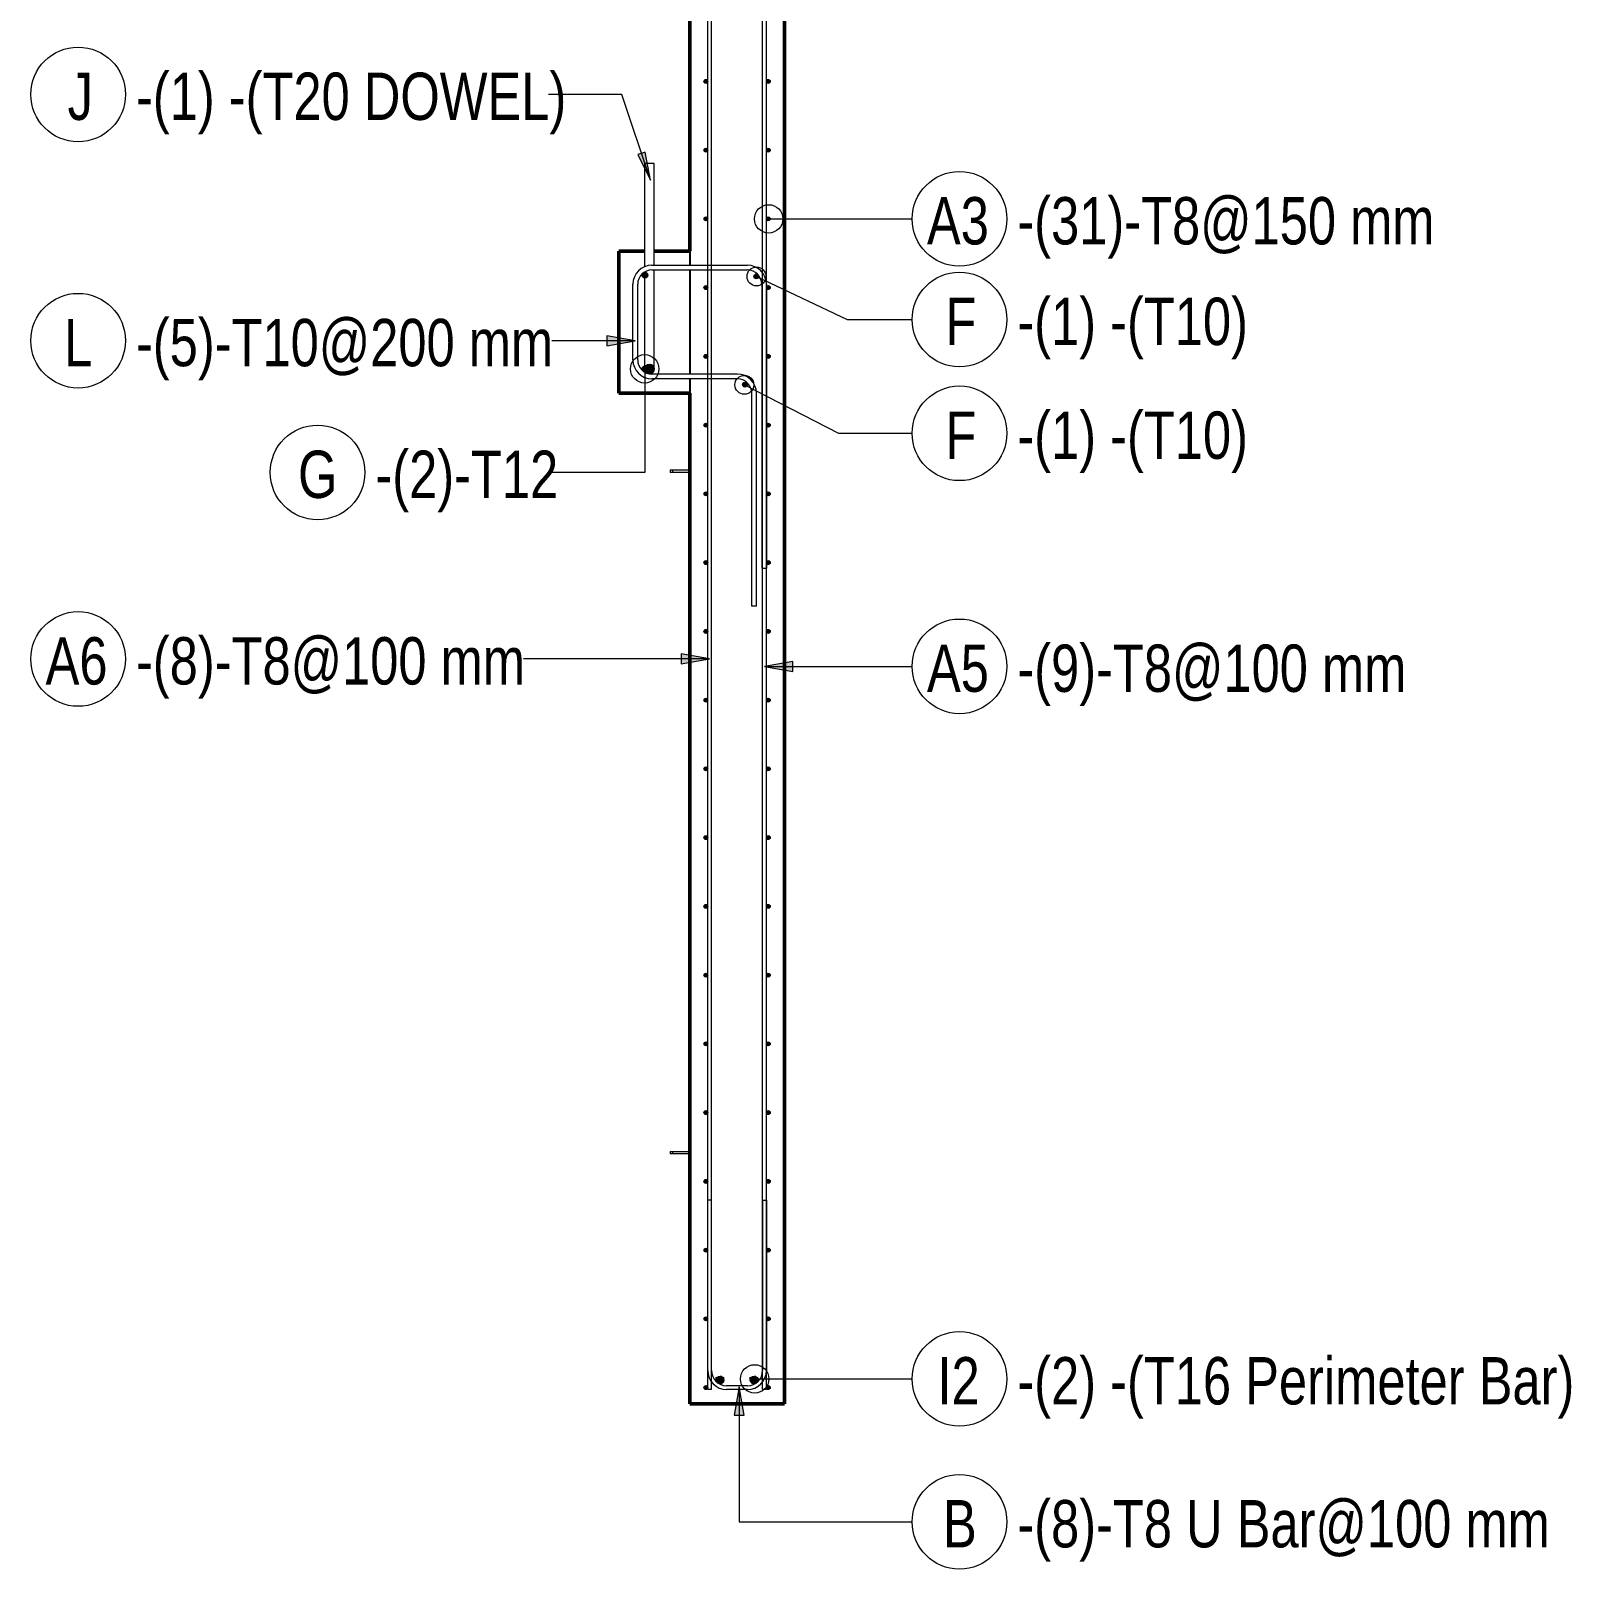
# Model space of a CAD drawing. Header units: millimetres. Extents: x -14563 to 6741, y -2784 to 21137.
# Drawn here: x -5454 to -2199, y -1745 to 1505 of the extents above; entities that cross this region are included whole.
import ezdxf

# ---------------------------------------------------------------- set-up
doc = ezdxf.new("R2010")
doc.units = ezdxf.units.MM
for name, color, linetype, lineweight in [('A-GENM', 13, 'Continuous', 18), ('A-WALL', 113, 'Continuous', 25), ('S-BEAM', 12, 'Continuous', 18), ('S-RBAR', 171, 'Continuous', 18), ('S-RBAR-IDEN', 171, 'Continuous', 9)]:
    doc.layers.add(name, color=color, linetype=linetype, lineweight=lineweight)
doc.styles.add('Nirmala UI Semilight', font='NirmalaS.ttf', dxfattribs={"width": 0.8, "height": 100})

# ---------------------------------------------------------------- blocks, each defined once
blk = doc.blocks.new('RR spread anchor face based - RR-SA-0_7-110-2888042-Elevation Right Copy 2')
at = {"layer": 'A-GENM'}
for p, q in [((20223.1, -862.5), (20228.1, -862.5)), ((20223.1, -862.5), (20223.1, -867.5)), ((20228.1, -867.5), (20223.1, -867.5)), ((20228.1, -862.5), (20264.6, -862.5)), ((20228.1, -862.5), (20228.1, -867.5)), ((20264.6, -867.5), (20228.1, -867.5))]:
    blk.add_line(p, q, dxfattribs=at)
blk = doc.blocks.new('M_Rebar Tag_rfa MARK - DOT 1_5-794230-Elevation Right Copy 2')
at = {"layer": 'S-RBAR-IDEN'}
blk.add_circle((20834.6, -1342.6), 100, dxfattribs=at)
blk = doc.blocks.new('M_Rebar Tag_rfa Dimension - ARROW-793927-Elevation Right Copy 2')
at = {"layer": 'S-RBAR-IDEN'}
blk.add_circle((20834.6, -1644.6), 100, dxfattribs=at)
blk = doc.blocks.new('M_Rebar Tag_rfa Dimension - DOT 1_5-793931-Elevation Right Copy 2')
at = {"layer": 'S-RBAR-IDEN'}
blk.add_circle((20834.6, 1108), 100, dxfattribs=at)
blk = doc.blocks.new('M_Rebar Tag_rfa MARK - ARROW-794226-Elevation Right Copy 2')
at = {"layer": 'S-RBAR-IDEN'}
blk.add_circle((18972.3, 1370.9), 100, dxfattribs=at)
blk = doc.blocks.new('M_Rebar Tag_rfa MARK - DOT 1 MM-794228-Elevation Right Copy 2')
at = {"layer": 'S-RBAR-IDEN'}
blk.add_circle((20834.6, 895.4), 100, dxfattribs=at)

msp = doc.modelspace()

# ---------------------------------------------------------------- hatches: boundary and pattern name
at = {"layer": 'S-RBAR'}
h = msp.add_hatch(color=256, dxfattribs=at)
edge = h.paths.add_edge_path()
edge.add_arc((-4027.57079, 1398.43333), 4, 0, 360)
for points in [[(-4027.57079, 1394.43333), (-4023.57079, 1398.43333), (-4027.57079, 1402.43333), (-4031.57079, 1398.43333)], [(-3895.57079, 1394.43333), (-3891.57079, 1398.43333), (-3895.57079, 1402.43333), (-3899.57079, 1398.43333)], [(-4027.57079, 1249.2), (-4023.57079, 1253.2), (-4027.57079, 1257.2), (-4031.57079, 1253.2)], [(-3895.57079, 1249.2), (-3891.57079, 1253.2), (-3895.57079, 1257.2), (-3899.57079, 1253.2)], [(-4027.57079, 1103.96667), (-4023.57079, 1107.96667), (-4027.57079, 1111.96667), (-4031.57079, 1107.96667)], [(-3895.57079, 1103.96667), (-3891.57079, 1107.96667), (-3895.57079, 1111.96667), (-3899.57079, 1107.96667)], [(-4156.08417, 983.2679), (-4150.08417, 989.2679), (-4156.08417, 995.2679), (-4162.08417, 989.2679)], [(-3920.98026, 981.53379), (-3915.98026, 986.53379), (-3920.98026, 991.53379), (-3925.98026, 986.53379)], [(-4027.57079, 958.73333), (-4023.57079, 962.73333), (-4027.57079, 966.73333), (-4031.57079, 962.73333)], [(-3895.57079, 958.73333), (-3891.57079, 962.73333), (-3895.57079, 966.73333), (-3899.57079, 962.73333)], [(-4027.57079, 813.5), (-4023.57079, 817.5), (-4027.57079, 821.5), (-4031.57079, 817.5)], [(-3895.57079, 813.5), (-3891.57079, 817.5), (-3895.57079, 821.5), (-3899.57079, 817.5)], [(-4156.08417, 785.14171), (-4150.08417, 791.14171), (-4156.08417, 797.14171), (-4162.08417, 791.14171)], [(-4143.48062, 781.63115), (-4136.57079, 791.14171), (-4143.48062, 800.65228), (-4154.66096, 797.01956), (-4154.66096, 785.26386)], [(-3945.02181, 752.79376), (-3940.02181, 757.79376), (-3945.02181, 762.79376), (-3950.02181, 757.79376)], [(-4027.57079, 668.26667), (-4023.57079, 672.26667), (-4027.57079, 676.26667), (-4031.57079, 672.26667)], [(-3895.57079, 668.26667), (-3891.57079, 672.26667), (-3895.57079, 676.26667), (-3899.57079, 672.26667)], [(-4027.57079, 523.03333), (-4023.57079, 527.03333), (-4027.57079, 531.03333), (-4031.57079, 527.03333)], [(-3895.57079, 523.03333), (-3891.57079, 527.03333), (-3895.57079, 531.03333), (-3899.57079, 527.03333)], [(-4027.57079, 377.8), (-4023.57079, 381.8), (-4027.57079, 385.8), (-4031.57079, 381.8)], [(-3895.57079, 377.8), (-3891.57079, 381.8), (-3895.57079, 385.8), (-3899.57079, 381.8)], [(-4027.57079, 232.56667), (-4023.57079, 236.56667), (-4027.57079, 240.56667), (-4031.57079, 236.56667)], [(-3895.57079, 232.56667), (-3891.57079, 236.56667), (-3895.57079, 240.56667), (-3899.57079, 236.56667)], [(-4027.57079, 87.33333), (-4023.57079, 91.33333), (-4027.57079, 95.33333), (-4031.57079, 91.33333)], [(-3895.57079, 87.33333), (-3891.57079, 91.33333), (-3895.57079, 95.33333), (-3899.57079, 91.33333)], [(-4027.57079, -57.9), (-4023.57079, -53.9), (-4027.57079, -49.9), (-4031.57079, -53.9)], [(-3895.57079, -57.9), (-3891.57079, -53.9), (-3895.57079, -49.9), (-3899.57079, -53.9)], [(-4027.57079, -203.13333), (-4023.57079, -199.13333), (-4027.57079, -195.13333), (-4031.57079, -199.13333)], [(-3895.57079, -203.13333), (-3891.57079, -199.13333), (-3895.57079, -195.13333), (-3899.57079, -199.13333)], [(-4027.57079, -348.36667), (-4023.57079, -344.36667), (-4027.57079, -340.36667), (-4031.57079, -344.36667)], [(-3895.57079, -348.36667), (-3891.57079, -344.36667), (-3895.57079, -340.36667), (-3899.57079, -344.36667)], [(-4027.57079, -493.6), (-4023.57079, -489.6), (-4027.57079, -485.6), (-4031.57079, -489.6)], [(-3895.57079, -493.6), (-3891.57079, -489.6), (-3895.57079, -485.6), (-3899.57079, -489.6)], [(-4027.57079, -638.83333), (-4023.57079, -634.83333), (-4027.57079, -630.83333), (-4031.57079, -634.83333)], [(-3895.57079, -638.83333), (-3891.57079, -634.83333), (-3895.57079, -630.83333), (-3899.57079, -634.83333)], [(-4027.57079, -784.06667), (-4023.57079, -780.06667), (-4027.57079, -776.06667), (-4031.57079, -780.06667)], [(-3895.57079, -784.06667), (-3891.57079, -780.06667), (-3895.57079, -776.06667), (-3899.57079, -780.06667)], [(-4027.57079, -929.3), (-4023.57079, -925.3), (-4027.57079, -921.3), (-4031.57079, -925.3)], [(-3895.57079, -929.3), (-3891.57079, -925.3), (-3895.57079, -921.3), (-3899.57079, -925.3)], [(-4027.57079, -1074.53333), (-4023.57079, -1070.53333), (-4027.57079, -1066.53333), (-4031.57079, -1070.53333)], [(-3895.57079, -1074.53333), (-3891.57079, -1070.53333), (-3895.57079, -1066.53333), (-3899.57079, -1070.53333)], [(-4027.57079, -1219.76667), (-4023.57079, -1215.76667), (-4027.57079, -1211.76667), (-4031.57079, -1215.76667)], [(-3895.57079, -1219.76667), (-3891.57079, -1215.76667), (-3895.57079, -1211.76667), (-3899.57079, -1215.76667)], [(-4027.57079, -1365), (-4023.57079, -1361), (-4027.57079, -1357), (-4031.57079, -1361)], [(-3994.99866, -1352.3766), (-3989.47079, -1344.76815), (-3994.99866, -1337.1597), (-4003.94293, -1340.06587), (-4003.94293, -1349.47043)], [(-3923.21716, -1352.3766), (-3917.6893, -1344.76815), (-3923.21716, -1337.1597), (-3932.16144, -1340.06587), (-3932.16144, -1349.47043)], [(-3895.57079, -1365), (-3891.57079, -1361), (-3895.57079, -1357), (-3899.57079, -1361)]]:
    msp.add_hatch(color=256, dxfattribs=at).paths.add_polyline_path(points)
h = msp.add_hatch(color=256, dxfattribs=at)
edge = h.paths.add_edge_path()
edge.add_arc((-3895.57079, 1398.43333), 4, 0, 360)
h = msp.add_hatch(color=256, dxfattribs=at)
edge = h.paths.add_edge_path()
edge.add_arc((-4027.57079, 1253.2), 4, 0, 360)
h = msp.add_hatch(color=256, dxfattribs=at)
edge = h.paths.add_edge_path()
edge.add_arc((-3895.57079, 1253.2), 4, 0, 360)
h = msp.add_hatch(color=256, dxfattribs=at)
edge = h.paths.add_edge_path()
edge.add_arc((-4027.57079, 1107.96667), 4, 0, 360)
h = msp.add_hatch(color=256, dxfattribs=at)
edge = h.paths.add_edge_path()
edge.add_arc((-3895.57079, 1107.96667), 4, 0, 360)
h = msp.add_hatch(color=256, dxfattribs=at)
edge = h.paths.add_edge_path()
edge.add_arc((-4156.08417, 989.2679), 6, 0, 360)
h = msp.add_hatch(color=256, dxfattribs=at)
edge = h.paths.add_edge_path()
edge.add_arc((-3920.98026, 986.53379), 5, 0, 360)
h = msp.add_hatch(color=256, dxfattribs=at)
edge = h.paths.add_edge_path()
edge.add_arc((-4027.57079, 962.73333), 4, 0, 360)
h = msp.add_hatch(color=256, dxfattribs=at)
edge = h.paths.add_edge_path()
edge.add_arc((-3895.57079, 962.73333), 4, 0, 360)
h = msp.add_hatch(color=256, dxfattribs=at)
edge = h.paths.add_edge_path()
edge.add_arc((-4027.57079, 817.5), 4, 0, 360)
h = msp.add_hatch(color=256, dxfattribs=at)
edge = h.paths.add_edge_path()
edge.add_arc((-3895.57079, 817.5), 4, 0, 360)
h = msp.add_hatch(color=256, dxfattribs=at)
edge = h.paths.add_edge_path()
edge.add_arc((-4156.08417, 791.14171), 6, 0, 360)
h = msp.add_hatch(color=256, dxfattribs=at)
edge = h.paths.add_edge_path()
edge.add_arc((-4146.57079, 791.14171), 10, 0, 360)
h = msp.add_hatch(color=256, dxfattribs=at)
edge = h.paths.add_edge_path()
edge.add_arc((-3945.02181, 757.79376), 5, 0, 360)
h = msp.add_hatch(color=256, dxfattribs=at)
edge = h.paths.add_edge_path()
edge.add_arc((-4027.57079, 672.26667), 4, 0, 360)
h = msp.add_hatch(color=256, dxfattribs=at)
edge = h.paths.add_edge_path()
edge.add_arc((-3895.57079, 672.26667), 4, 0, 360)
h = msp.add_hatch(color=256, dxfattribs=at)
edge = h.paths.add_edge_path()
edge.add_arc((-4027.57079, 527.03333), 4, 0, 360)
h = msp.add_hatch(color=256, dxfattribs=at)
edge = h.paths.add_edge_path()
edge.add_arc((-3895.57079, 527.03333), 4, 0, 360)
h = msp.add_hatch(color=256, dxfattribs=at)
edge = h.paths.add_edge_path()
edge.add_arc((-4027.57079, 381.8), 4, 0, 360)
h = msp.add_hatch(color=256, dxfattribs=at)
edge = h.paths.add_edge_path()
edge.add_arc((-3895.57079, 381.8), 4, 0, 360)
h = msp.add_hatch(color=256, dxfattribs=at)
edge = h.paths.add_edge_path()
edge.add_arc((-4027.57079, 236.56667), 4, 0, 360)
h = msp.add_hatch(color=256, dxfattribs=at)
edge = h.paths.add_edge_path()
edge.add_arc((-3895.57079, 236.56667), 4, 0, 360)
h = msp.add_hatch(color=256, dxfattribs=at)
edge = h.paths.add_edge_path()
edge.add_arc((-4027.57079, 91.33333), 4, 0, 360)
h = msp.add_hatch(color=256, dxfattribs=at)
edge = h.paths.add_edge_path()
edge.add_arc((-3895.57079, 91.33333), 4, 0, 360)
h = msp.add_hatch(color=256, dxfattribs=at)
edge = h.paths.add_edge_path()
edge.add_arc((-4027.57079, -53.9), 4, 0, 360)
h = msp.add_hatch(color=256, dxfattribs=at)
edge = h.paths.add_edge_path()
edge.add_arc((-3895.57079, -53.9), 4, 0, 360)
h = msp.add_hatch(color=256, dxfattribs=at)
edge = h.paths.add_edge_path()
edge.add_arc((-4027.57079, -199.13333), 4, 0, 360)
h = msp.add_hatch(color=256, dxfattribs=at)
edge = h.paths.add_edge_path()
edge.add_arc((-3895.57079, -199.13333), 4, 0, 360)
h = msp.add_hatch(color=256, dxfattribs=at)
edge = h.paths.add_edge_path()
edge.add_arc((-4027.57079, -344.36667), 4, 0, 360)
h = msp.add_hatch(color=256, dxfattribs=at)
edge = h.paths.add_edge_path()
edge.add_arc((-3895.57079, -344.36667), 4, 0, 360)
h = msp.add_hatch(color=256, dxfattribs=at)
edge = h.paths.add_edge_path()
edge.add_arc((-4027.57079, -489.6), 4, 0, 360)
h = msp.add_hatch(color=256, dxfattribs=at)
edge = h.paths.add_edge_path()
edge.add_arc((-3895.57079, -489.6), 4, 0, 360)
h = msp.add_hatch(color=256, dxfattribs=at)
edge = h.paths.add_edge_path()
edge.add_arc((-4027.57079, -634.83333), 4, 0, 360)
h = msp.add_hatch(color=256, dxfattribs=at)
edge = h.paths.add_edge_path()
edge.add_arc((-3895.57079, -634.83333), 4, 0, 360)
h = msp.add_hatch(color=256, dxfattribs=at)
edge = h.paths.add_edge_path()
edge.add_arc((-4027.57079, -780.06667), 4, 0, 360)
h = msp.add_hatch(color=256, dxfattribs=at)
edge = h.paths.add_edge_path()
edge.add_arc((-3895.57079, -780.06667), 4, 0, 360)
h = msp.add_hatch(color=256, dxfattribs=at)
edge = h.paths.add_edge_path()
edge.add_arc((-4027.57079, -925.3), 4, 0, 360)
h = msp.add_hatch(color=256, dxfattribs=at)
edge = h.paths.add_edge_path()
edge.add_arc((-3895.57079, -925.3), 4, 0, 360)
h = msp.add_hatch(color=256, dxfattribs=at)
edge = h.paths.add_edge_path()
edge.add_arc((-4027.57079, -1070.53333), 4, 0, 360)
h = msp.add_hatch(color=256, dxfattribs=at)
edge = h.paths.add_edge_path()
edge.add_arc((-3895.57079, -1070.53333), 4, 0, 360)
h = msp.add_hatch(color=256, dxfattribs=at)
edge = h.paths.add_edge_path()
edge.add_arc((-4027.57079, -1215.76667), 4, 0, 360)
h = msp.add_hatch(color=256, dxfattribs=at)
edge = h.paths.add_edge_path()
edge.add_arc((-3895.57079, -1215.76667), 4, 0, 360)
h = msp.add_hatch(color=256, dxfattribs=at)
edge = h.paths.add_edge_path()
edge.add_arc((-4027.57079, -1361), 4, 0, 360)
h = msp.add_hatch(color=256, dxfattribs=at)
edge = h.paths.add_edge_path()
edge.add_arc((-3997.47079, -1344.76815), 8, 0, 360)
h = msp.add_hatch(color=256, dxfattribs=at)
edge = h.paths.add_edge_path()
edge.add_arc((-3925.6893, -1344.76815), 8, 0, 360)
h = msp.add_hatch(color=256, dxfattribs=at)
edge = h.paths.add_edge_path()
edge.add_arc((-3895.57079, -1361), 4, 0, 360)
at = {"layer": 'S-RBAR-IDEN'}
for points in [[(-4144.64164, 1189.80592), (-4156.03035, 1249.24238), (-4171.02558, 1244.26952)], [(-4176.57079, 850.62629), (-4236.57079, 861.20591), (-4236.57079, 840.04667)], [(-4019.57079, 178.23674), (-4079.57079, 188.81636), (-4079.57079, 167.65713)], [(-3903.57079, 162.68661), (-3843.57079, 152.10699), (-3843.57079, 173.26623)], [(-3956.79617, -1359.11582), (-3967.37579, -1419.11582), (-3946.21655, -1419.11582)]]:
    msp.add_hatch(color=256, dxfattribs=at).paths.add_polyline_path(points)

# ---------------------------------------------------------------- linework, layer by layer
at = {"layer": 'A-WALL', "lineweight": 50}
for p, q in [((-4061.57079, 3622), (-4061.57079, 1040)), ((-3861.57079, -1395), (-3861.57079, 1592.42728)), ((-4061.57079, 740), (-4061.57079, -1395)), ((-4061.57079, -1395), (-3861.57079, -1395))]:
    msp.add_line(p, q, dxfattribs=at)
at = {"layer": 'A-WALL'}
for p, q in [((-4061.57079, 1040), (-4061.57079, 1010)), ((-4061.57079, 1000), (-4061.57079, 780)), ((-4061.57079, 770), (-4061.57079, 740))]:
    msp.add_line(p, q, dxfattribs=at)
at = {"layer": 'S-BEAM', "lineweight": 50}
for p, q in [((-4211.57079, 1040), (-4211.57079, 740)), ((-4156.57079, 1040), (-4211.57079, 1040)), ((-4061.57079, 1040), (-4136.57079, 1040)), ((-4211.57079, 740), (-4061.57079, 740))]:
    msp.add_line(p, q, dxfattribs=at)
at = {"layer": 'S-BEAM'}
for p, q in [((-4061.57079, 1010), (-4061.57079, 1040)), ((-4061.57079, 780), (-4061.57079, 1000)), ((-4061.57079, 740), (-4061.57079, 770))]:
    msp.add_line(p, q, dxfattribs=at)
at = {"layer": 'S-RBAR'}
for p, q in [((-4023.57079, -1365), (-4023.57079, 3670)), ((-4015.57079, -1365), (-4015.57079, 3670)), ((-3907.57079, -1365), (-3907.57079, 3630)), ((-3899.57079, -1365), (-3899.57079, 3630)), ((-4027.57079, 1402.43333), (-4031.57079, 1398.43333)), ((-4023.57079, 1398.43333), (-4027.57079, 1402.43333)), ((-3895.57079, 1402.43333), (-3899.57079, 1398.43333)), ((-3891.57079, 1398.43333), (-3895.57079, 1402.43333)), ((-4031.57079, 1398.43333), (-4027.57079, 1394.43333)), ((-4027.57079, 1394.43333), (-4023.57079, 1398.43333)), ((-3899.57079, 1398.43333), (-3895.57079, 1394.43333)), ((-3895.57079, 1394.43333), (-3891.57079, 1398.43333)), ((-4027.57079, 1257.2), (-4031.57079, 1253.2)), ((-4031.57079, 1253.2), (-4027.57079, 1249.2)), ((-4023.57079, 1253.2), (-4027.57079, 1257.2)), ((-4027.57079, 1249.2), (-4023.57079, 1253.2)), ((-3895.57079, 1257.2), (-3899.57079, 1253.2)), ((-3899.57079, 1253.2), (-3895.57079, 1249.2)), ((-3891.57079, 1253.2), (-3895.57079, 1257.2)), ((-3895.57079, 1249.2), (-3891.57079, 1253.2)), ((-4136.57079, 1225), (-4156.57079, 1225)), ((-4156.57079, 1006.71208), (-4156.57079, 1225)), ((-4136.57079, 1010), (-4136.57079, 1225)), ((-4027.57079, 1111.96667), (-4031.57079, 1107.96667)), ((-4031.57079, 1107.96667), (-4027.57079, 1103.96667)), ((-4023.57079, 1107.96667), (-4027.57079, 1111.96667)), ((-4027.57079, 1103.96667), (-4023.57079, 1107.96667)), ((-3895.57079, 1111.96667), (-3899.57079, 1107.96667)), ((-3899.57079, 1107.96667), (-3895.57079, 1103.96667)), ((-3891.57079, 1107.96667), (-3895.57079, 1111.96667)), ((-3895.57079, 1103.96667), (-3891.57079, 1107.96667)), ((-4141.57079, 1010), (-3939.47467, 1010)), ((-4156.08417, 995.2679), (-4162.08417, 989.2679)), ((-4162.08417, 989.2679), (-4156.08417, 983.2679)), ((-4156.57079, 871.14171), (-4156.57079, 995.98076)), ((-4150.08417, 989.2679), (-4156.08417, 995.2679)), ((-4156.08417, 983.2679), (-4150.08417, 989.2679)), ((-4141.57079, 1000), (-3939.47467, 1000)), ((-4136.57079, 871.14171), (-4136.57079, 1000)), ((-3920.98026, 991.53379), (-3925.98026, 986.53379)), ((-3925.98026, 986.53379), (-3920.98026, 981.53379)), ((-3915.98026, 986.53379), (-3920.98026, 991.53379)), ((-3920.98026, 981.53379), (-3915.98026, 986.53379)), ((-4181.57079, 810), (-4181.57079, 970)), ((-4171.57079, 810), (-4171.57079, 970)), ((-4027.57079, 966.73333), (-4031.57079, 962.73333)), ((-4031.57079, 962.73333), (-4027.57079, 958.73333)), ((-4023.57079, 962.73333), (-4027.57079, 966.73333)), ((-4027.57079, 958.73333), (-4023.57079, 962.73333)), ((-3909.47467, 970), (-3909.47467, 370)), ((-3895.57079, 966.73333), (-3899.57079, 962.73333)), ((-3899.57079, 962.73333), (-3895.57079, 958.73333)), ((-3899.47467, 970), (-3899.47467, 370)), ((-3891.57079, 962.73333), (-3895.57079, 966.73333)), ((-3895.57079, 958.73333), (-3891.57079, 962.73333)), ((-4156.57079, 791.14171), (-4156.57079, 871.14171)), ((-4136.57079, 791.14171), (-4136.57079, 871.14171)), ((-4027.57079, 821.5), (-4031.57079, 817.5)), ((-4031.57079, 817.5), (-4027.57079, 813.5)), ((-4023.57079, 817.5), (-4027.57079, 821.5)), ((-4027.57079, 813.5), (-4023.57079, 817.5)), ((-3895.57079, 821.5), (-3899.57079, 817.5)), ((-3899.57079, 817.5), (-3895.57079, 813.5)), ((-3891.57079, 817.5), (-3895.57079, 821.5)), ((-3895.57079, 813.5), (-3891.57079, 817.5)), ((-4156.08417, 797.14171), (-4162.08417, 791.14171)), ((-4162.08417, 791.14171), (-4156.08417, 785.14171)), ((-4150.08417, 791.14171), (-4156.08417, 797.14171)), ((-4156.08417, 785.14171), (-4150.08417, 791.14171)), ((-4143.48062, 800.65228), (-4154.66096, 797.01956)), ((-4154.66096, 797.01956), (-4154.66096, 785.26386)), ((-4154.66096, 785.26386), (-4143.48062, 781.63115)), ((-4136.57079, 791.14171), (-4143.48062, 800.65228)), ((-4143.48062, 781.63115), (-4136.57079, 791.14171)), ((-3960.6971, 780), (-4141.57079, 780)), ((-3960.6971, 770), (-4141.57079, 770)), ((-3945.02181, 762.79376), (-3950.02181, 757.79376)), ((-3950.02181, 757.79376), (-3945.02181, 752.79376)), ((-3940.02181, 757.79376), (-3945.02181, 762.79376)), ((-3945.02181, 752.79376), (-3940.02181, 757.79376)), ((-3930.6971, 290), (-3930.6971, 740)), ((-3920.6971, 290), (-3920.6971, 740)), ((-4027.57079, 676.26667), (-4031.57079, 672.26667)), ((-4031.57079, 672.26667), (-4027.57079, 668.26667)), ((-4023.57079, 672.26667), (-4027.57079, 676.26667)), ((-4027.57079, 668.26667), (-4023.57079, 672.26667)), ((-3895.57079, 676.26667), (-3899.57079, 672.26667)), ((-3899.57079, 672.26667), (-3895.57079, 668.26667)), ((-3891.57079, 672.26667), (-3895.57079, 676.26667)), ((-3895.57079, 668.26667), (-3891.57079, 672.26667)), ((-4027.57079, 531.03333), (-4031.57079, 527.03333)), ((-4031.57079, 527.03333), (-4027.57079, 523.03333)), ((-4023.57079, 527.03333), (-4027.57079, 531.03333)), ((-4027.57079, 523.03333), (-4023.57079, 527.03333)), ((-3895.57079, 531.03333), (-3899.57079, 527.03333)), ((-3899.57079, 527.03333), (-3895.57079, 523.03333)), ((-3891.57079, 527.03333), (-3895.57079, 531.03333)), ((-3895.57079, 523.03333), (-3891.57079, 527.03333)), ((-4027.57079, 385.8), (-4031.57079, 381.8)), ((-4031.57079, 381.8), (-4027.57079, 377.8)), ((-4023.57079, 381.8), (-4027.57079, 385.8)), ((-4027.57079, 377.8), (-4023.57079, 381.8)), ((-3909.47467, 370), (-3899.47467, 370)), ((-3895.57079, 385.8), (-3899.57079, 381.8)), ((-3899.57079, 381.8), (-3895.57079, 377.8)), ((-3891.57079, 381.8), (-3895.57079, 385.8)), ((-3895.57079, 377.8), (-3891.57079, 381.8)), ((-3920.6971, 290), (-3930.6971, 290)), ((-4027.57079, 240.56667), (-4031.57079, 236.56667)), ((-4031.57079, 236.56667), (-4027.57079, 232.56667)), ((-4023.57079, 236.56667), (-4027.57079, 240.56667)), ((-4027.57079, 232.56667), (-4023.57079, 236.56667)), ((-3895.57079, 240.56667), (-3899.57079, 236.56667)), ((-3899.57079, 236.56667), (-3895.57079, 232.56667)), ((-3891.57079, 236.56667), (-3895.57079, 240.56667)), ((-3895.57079, 232.56667), (-3891.57079, 236.56667)), ((-4027.57079, 95.33333), (-4031.57079, 91.33333)), ((-4031.57079, 91.33333), (-4027.57079, 87.33333)), ((-4023.57079, 91.33333), (-4027.57079, 95.33333)), ((-4027.57079, 87.33333), (-4023.57079, 91.33333)), ((-3895.57079, 95.33333), (-3899.57079, 91.33333)), ((-3899.57079, 91.33333), (-3895.57079, 87.33333)), ((-3891.57079, 91.33333), (-3895.57079, 95.33333)), ((-3895.57079, 87.33333), (-3891.57079, 91.33333)), ((-4027.57079, -49.9), (-4031.57079, -53.9)), ((-4031.57079, -53.9), (-4027.57079, -57.9)), ((-4023.57079, -53.9), (-4027.57079, -49.9)), ((-4027.57079, -57.9), (-4023.57079, -53.9)), ((-3895.57079, -49.9), (-3899.57079, -53.9)), ((-3899.57079, -53.9), (-3895.57079, -57.9)), ((-3891.57079, -53.9), (-3895.57079, -49.9)), ((-3895.57079, -57.9), (-3891.57079, -53.9)), ((-4027.57079, -195.13333), (-4031.57079, -199.13333)), ((-4023.57079, -199.13333), (-4027.57079, -195.13333)), ((-3895.57079, -195.13333), (-3899.57079, -199.13333)), ((-3891.57079, -199.13333), (-3895.57079, -195.13333)), ((-4031.57079, -199.13333), (-4027.57079, -203.13333)), ((-4027.57079, -203.13333), (-4023.57079, -199.13333)), ((-3899.57079, -199.13333), (-3895.57079, -203.13333)), ((-3895.57079, -203.13333), (-3891.57079, -199.13333)), ((-4027.57079, -340.36667), (-4031.57079, -344.36667)), ((-4031.57079, -344.36667), (-4027.57079, -348.36667)), ((-4023.57079, -344.36667), (-4027.57079, -340.36667)), ((-4027.57079, -348.36667), (-4023.57079, -344.36667)), ((-3895.57079, -340.36667), (-3899.57079, -344.36667)), ((-3899.57079, -344.36667), (-3895.57079, -348.36667)), ((-3891.57079, -344.36667), (-3895.57079, -340.36667)), ((-3895.57079, -348.36667), (-3891.57079, -344.36667)), ((-4027.57079, -485.6), (-4031.57079, -489.6)), ((-4023.57079, -489.6), (-4027.57079, -485.6)), ((-3895.57079, -485.6), (-3899.57079, -489.6)), ((-3891.57079, -489.6), (-3895.57079, -485.6)), ((-4031.57079, -489.6), (-4027.57079, -493.6)), ((-4027.57079, -493.6), (-4023.57079, -489.6)), ((-3899.57079, -489.6), (-3895.57079, -493.6)), ((-3895.57079, -493.6), (-3891.57079, -489.6)), ((-4027.57079, -630.83333), (-4031.57079, -634.83333)), ((-4031.57079, -634.83333), (-4027.57079, -638.83333)), ((-4023.57079, -634.83333), (-4027.57079, -630.83333)), ((-4027.57079, -638.83333), (-4023.57079, -634.83333)), ((-3895.57079, -630.83333), (-3899.57079, -634.83333)), ((-3899.57079, -634.83333), (-3895.57079, -638.83333)), ((-3891.57079, -634.83333), (-3895.57079, -630.83333)), ((-3895.57079, -638.83333), (-3891.57079, -634.83333)), ((-4027.57079, -776.06667), (-4031.57079, -780.06667)), ((-4031.57079, -780.06667), (-4027.57079, -784.06667)), ((-4023.57079, -780.06667), (-4027.57079, -776.06667)), ((-4027.57079, -784.06667), (-4023.57079, -780.06667)), ((-3895.57079, -776.06667), (-3899.57079, -780.06667)), ((-3899.57079, -780.06667), (-3895.57079, -784.06667)), ((-3891.57079, -780.06667), (-3895.57079, -776.06667)), ((-3895.57079, -784.06667), (-3891.57079, -780.06667)), ((-4027.57079, -921.3), (-4031.57079, -925.3)), ((-4031.57079, -925.3), (-4027.57079, -929.3)), ((-4023.57079, -925.3), (-4027.57079, -921.3)), ((-4027.57079, -929.3), (-4023.57079, -925.3)), ((-3895.57079, -921.3), (-3899.57079, -925.3)), ((-3899.57079, -925.3), (-3895.57079, -929.3)), ((-3891.57079, -925.3), (-3895.57079, -921.3)), ((-3895.57079, -929.3), (-3891.57079, -925.3)), ((-4015.57079, -965), (-4023.57079, -965)), ((-4023.57079, -1325), (-4023.57079, -965)), ((-4015.57079, -1325), (-4015.57079, -965)), ((-3907.57079, -965), (-3907.57079, -1325)), ((-3907.57079, -965), (-3899.57079, -965)), ((-3899.57079, -965), (-3899.57079, -1325)), ((-4027.57079, -1066.53333), (-4031.57079, -1070.53333)), ((-4031.57079, -1070.53333), (-4027.57079, -1074.53333)), ((-4023.57079, -1070.53333), (-4027.57079, -1066.53333)), ((-4027.57079, -1074.53333), (-4023.57079, -1070.53333)), ((-3895.57079, -1066.53333), (-3899.57079, -1070.53333)), ((-3899.57079, -1070.53333), (-3895.57079, -1074.53333)), ((-3891.57079, -1070.53333), (-3895.57079, -1066.53333)), ((-3895.57079, -1074.53333), (-3891.57079, -1070.53333)), ((-4027.57079, -1211.76667), (-4031.57079, -1215.76667)), ((-4031.57079, -1215.76667), (-4027.57079, -1219.76667)), ((-4023.57079, -1215.76667), (-4027.57079, -1211.76667)), ((-4027.57079, -1219.76667), (-4023.57079, -1215.76667)), ((-3895.57079, -1211.76667), (-3899.57079, -1215.76667)), ((-3899.57079, -1215.76667), (-3895.57079, -1219.76667)), ((-3891.57079, -1215.76667), (-3895.57079, -1211.76667)), ((-3895.57079, -1219.76667), (-3891.57079, -1215.76667)), ((-4027.57079, -1357), (-4031.57079, -1361)), ((-4031.57079, -1361), (-4027.57079, -1365)), ((-4023.57079, -1361), (-4027.57079, -1357)), ((-4027.57079, -1365), (-4023.57079, -1361)), ((-4015.57079, -1365), (-4023.57079, -1365)), ((-4005.47079, -1344.76815), (-4005.47079, -1338.89629)), ((-3994.99866, -1337.1597), (-4003.94293, -1340.06587)), ((-4003.94293, -1340.06587), (-4003.94293, -1349.47043)), ((-4003.94293, -1349.47043), (-3994.99866, -1352.3766)), ((-3989.47079, -1344.76815), (-3994.99866, -1337.1597)), ((-3994.99866, -1352.3766), (-3989.47079, -1344.76815)), ((-3989.47079, -1344.76815), (-3989.47079, -1338.89629)), ((-3939.57079, -1357), (-3983.57079, -1357)), ((-3939.57079, -1365), (-3983.57079, -1365)), ((-3933.6893, -1344.76815), (-3933.6893, -1338.89629)), ((-3923.21716, -1337.1597), (-3932.16144, -1340.06587)), ((-3932.16144, -1340.06587), (-3932.16144, -1349.47043)), ((-3932.16144, -1349.47043), (-3923.21716, -1352.3766)), ((-3917.6893, -1344.76815), (-3923.21716, -1337.1597)), ((-3923.21716, -1352.3766), (-3917.6893, -1344.76815)), ((-3917.6893, -1344.76815), (-3917.6893, -1338.89629)), ((-3899.57079, -1365), (-3907.57079, -1365)), ((-3895.57079, -1357), (-3899.57079, -1361)), ((-3899.57079, -1361), (-3895.57079, -1365)), ((-3891.57079, -1361), (-3895.57079, -1357)), ((-3895.57079, -1365), (-3891.57079, -1361))]:
    msp.add_line(p, q, dxfattribs=at)
for centre, radius in [((-4027.57079, 1398.43333), 4), ((-3895.57079, 1398.43333), 4), ((-4027.57079, 1253.2), 4), ((-3895.57079, 1253.2), 4), ((-4027.57079, 1107.96667), 4), ((-3895.57079, 1107.96667), 4), ((-4156.08417, 989.2679), 6), ((-3920.98026, 986.53379), 5), ((-4027.57079, 962.73333), 4), ((-3895.57079, 962.73333), 4), ((-4027.57079, 817.5), 4), ((-3895.57079, 817.5), 4), ((-4156.08417, 791.14171), 6), ((-4146.57079, 791.14171), 10), ((-3945.02181, 757.79376), 5), ((-4027.57079, 672.26667), 4), ((-3895.57079, 672.26667), 4), ((-4027.57079, 527.03333), 4), ((-3895.57079, 527.03333), 4), ((-4027.57079, 381.8), 4), ((-3895.57079, 381.8), 4), ((-4027.57079, 236.56667), 4), ((-3895.57079, 236.56667), 4), ((-4027.57079, 91.33333), 4), ((-3895.57079, 91.33333), 4), ((-4027.57079, -53.9), 4), ((-3895.57079, -53.9), 4), ((-4027.57079, -199.13333), 4), ((-3895.57079, -199.13333), 4), ((-4027.57079, -344.36667), 4), ((-3895.57079, -344.36667), 4), ((-4027.57079, -489.6), 4), ((-3895.57079, -489.6), 4), ((-4027.57079, -634.83333), 4), ((-3895.57079, -634.83333), 4), ((-4027.57079, -780.06667), 4), ((-3895.57079, -780.06667), 4), ((-4027.57079, -925.3), 4), ((-3895.57079, -925.3), 4), ((-4027.57079, -1070.53333), 4), ((-3895.57079, -1070.53333), 4), ((-4027.57079, -1215.76667), 4), ((-3895.57079, -1215.76667), 4), ((-4027.57079, -1361), 4), ((-3997.47079, -1344.76815), 8), ((-3925.6893, -1344.76815), 8), ((-3895.57079, -1361), 4)]:
    msp.add_circle(centre, radius, dxfattribs=at)
for centre, radius, start, end in [((-4141.57079, 970), 40, 90, 180), ((-3939.47467, 970), 40, 360, 90), ((-4141.57079, 970), 30, 90, 180), ((-3939.47467, 970), 30, 0, 90), ((-4141.57079, 810), 40, 180, 270), ((-4141.57079, 810), 30, 180, 270), ((-4146.57079, 791.14171), 10, 180, 360), ((-3960.6971, 740), 40, 360, 90), ((-3960.6971, 740), 30, 0, 90), ((-3983.57079, -1325), 40, 180, 270), ((-3983.57079, -1325), 32, 180, 270), ((-3939.57079, -1325), 32, 270, 360), ((-3939.57079, -1325), 40, 270, 0), ((-3997.47079, -1344.76815), 8, 180, 215.28068596), ((-3997.47079, -1344.76815), 8, 249.71931404, 0), ((-3925.6893, -1344.76815), 8, 180, 290.59332455), ((-3925.6893, -1344.76815), 8, 324.40667545, 0)]:
    msp.add_arc(centre, radius, start, end, dxfattribs=at)
at = {"layer": 'S-RBAR-IDEN'}
for p, q in [((-4204.69761, 1370.89933), (-4359.67178, 1370.89933)), ((-4144.64164, 1189.80592), (-4204.69761, 1370.89933)), ((-4156.03035, 1249.24238), (-4171.02558, 1244.26952)), ((-4171.02558, 1244.26952), (-4144.64164, 1189.80592)), ((-4144.64164, 1189.80592), (-4156.03035, 1249.24238)), ((-3894.79043, 1107.96667), (-3591.54023, 1107.96667)), ((-3920.54075, 986.30663), (-3728.87826, 895.35488)), ((-3728.87826, 895.35488), (-3591.54023, 895.35488)), ((-4176.57079, 850.62629), (-4353.27178, 850.62629)), ((-4176.57079, 850.62629), (-4236.57079, 861.20591)), ((-4236.57079, 861.20591), (-4236.57079, 840.04667)), ((-4236.57079, 840.04667), (-4176.57079, 850.62629)), ((-4156.67827, 791.13141), (-4156.67827, 572.29134)), ((-3946.12073, 757.40794), (-3747.55551, 654.96664)), ((-3747.55551, 654.96664), (-3591.54023, 654.96664)), ((-4156.67827, 572.29134), (-4353.27178, 572.29134)), ((-4019.57079, 178.23674), (-4412.47178, 178.23674)), ((-4019.57079, 178.23674), (-4079.57079, 188.81636)), ((-4079.57079, 188.81636), (-4079.57079, 167.65713)), ((-4079.57079, 167.65713), (-4019.57079, 178.23674)), ((-3843.57079, 173.26623), (-3903.57079, 162.68661)), ((-3843.57079, 152.10699), (-3843.57079, 173.26623)), ((-3903.57079, 162.68661), (-3843.57079, 152.10699)), ((-3903.57079, 162.68661), (-3591.54023, 162.68661)), ((-3956.79617, -1359.11582), (-3967.37579, -1419.11582)), ((-3946.21655, -1419.11582), (-3956.79617, -1359.11582)), ((-3956.79617, -1359.11582), (-3956.79617, -1644.59978)), ((-3924.42704, -1342.61552), (-3591.54023, -1342.61552)), ((-3967.37579, -1419.11582), (-3946.21655, -1419.11582)), ((-3956.79617, -1644.59978), (-3591.54023, -1644.59978))]:
    msp.add_line(p, q, dxfattribs=at)
for centre, radius in [((-3894.79043, 1107.96667), 30), ((-3920.54075, 986.30663), 20), ((-4156.67827, 791.13141), 30), ((-3946.12073, 757.40794), 20), ((-3924.42704, -1342.61552), 30)]:
    msp.add_circle(centre, radius, dxfattribs=at)

# ---------------------------------------------------------------- block references
at = {"layer": 'A-GENM'}
for p in [(-24326.14029, 1440), (-24326.14029, 0)]:
    msp.add_blockref('RR spread anchor face based - RR-SA-0_7-110-2888042-Elevation Right Copy 2', p, dxfattribs=at)
at = {"layer": 'S-RBAR-IDEN'}
for name, p in [('M_Rebar Tag_rfa MARK - ARROW-794226-Elevation Right Copy 2', (-24326.14029, 0)), ('M_Rebar Tag_rfa Dimension - DOT 1_5-793931-Elevation Right Copy 2', (-24326.14029, 0)), ('M_Rebar Tag_rfa MARK - DOT 1 MM-794228-Elevation Right Copy 2', (-24326.14029, 0)), ('M_Rebar Tag_rfa Dimension - ARROW-793927-Elevation Right Copy 2', (-26188.48319, 2495.22607)), ('M_Rebar Tag_rfa MARK - DOT 1 MM-794228-Elevation Right Copy 2', (-24326.14029, -240.38824)), ('M_Rebar Tag_rfa Dimension - DOT 1_5-793931-Elevation Right Copy 2', (-25682.56319, -535.67532)), ('M_Rebar Tag_rfa Dimension - ARROW-793927-Elevation Right Copy 2', (-26188.48319, 1822.83653)), ('M_Rebar Tag_rfa Dimension - ARROW-793927-Elevation Right Copy 2', (-24326.14029, 1807.28639)), ('M_Rebar Tag_rfa MARK - DOT 1_5-794230-Elevation Right Copy 2', (-24326.14029, 0)), ('M_Rebar Tag_rfa Dimension - ARROW-793927-Elevation Right Copy 2', (-24326.14029, 0))]:
    msp.add_blockref(name, p, dxfattribs=at)

# ---------------------------------------------------------------- texts
at = {"layer": 'S-RBAR-IDEN', "char_height": 100, "attachment_point": 1, "style": 'Nirmala UI Semilight'}
for s, insert, width in [('J', (-5376.09229, 1416.98123), 46.1772), ('-(1) -(T20 DOWEL)', (-5231.67178, 1416.98123), 1054.3794), ('A3', (-3560.3094, 1154.04857), 159.0548), ('-(31)-T8@150 mm', (-3369.32888, 1154.04857), 1041.5524), ('-(1) -(T10)', (-3369.32888, 941.43678), 543.8648), ('F', (-3521.1094, 941.43678), 64.135), ('L', (-5383.45229, 896.70819), 64.135), ('-(5)-T10@200 mm', (-5231.67178, 896.70819), 1062.0756), ('F', (-3521.1094, 701.04854), 64.135), ('-(1) -(T10)', (-3369.32888, 701.04854), 543.8648), ('G', (-4889.21229, 618.37325), 92.3544), ('-(2)-T12', (-4725.75178, 618.37325), 448.945), ('-(8)-T8@100 mm', (-5231.67178, 224.31865), 990.2444), ('A6', (-5422.65229, 224.31865), 159.0548), ('A5', (-3560.3094, 208.76851), 159.0548), ('-(9)-T8@100 mm', (-3369.32888, 208.76851), 990.2444), ('I2', (-3538.0694, -1296.53362), 105.1814), ('-(2) -(T16 Perimeter Bar)', (-3369.32888, -1296.53362), 1398.143), ('-(8)-T8 U Bar@100 mm', (-3369.32888, -1598.51788), 1349.4004), ('B', (-3526.3894, -1598.51788), 76.962)]:
    msp.add_mtext(s, dxfattribs=dict(at, insert=insert, width=width))

doc.saveas('drawing.dxf')
